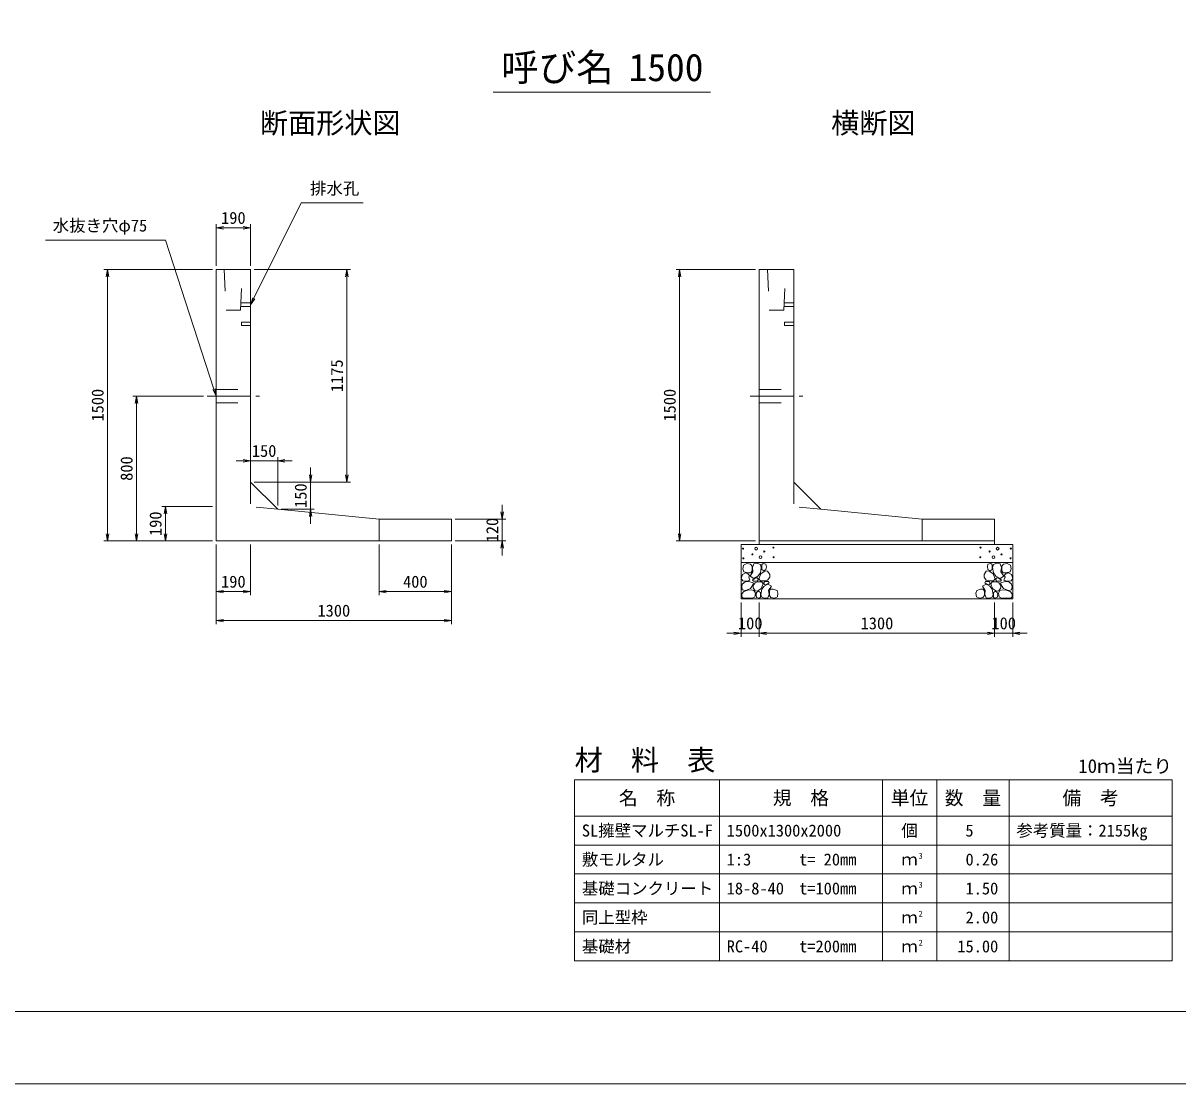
# Model space of a CAD drawing. Units: millimetres at full size, sheet at 1:20. Extents: x 95510 to 112330, y -109759 to -97879.
# Drawn here: x 102714 to 109092, y -109759 to -103898 of the extents above; entities that cross this region are included whole.
import ezdxf
from ezdxf.enums import TextEntityAlignment as Align

# ---------------------------------------------------------------- set-up
doc = ezdxf.new("R2010")
doc.units = ezdxf.units.MM
doc.header["$LTSCALE"] = 20
doc.linetypes.add('CHAIN', pattern=[18.5, 12, -1.5, 3.5, -1.5])
doc.linetypes.add('DASHED_SPACED', pattern=[12, 6, -6])
for name, color, linetype, lineweight in [('D-BMK', 2, 'CHAIN', 13), ('D-DCR-HCHn', 4, 'Continuous', 9), ('D-MTR-FRAM', 7, 'Continuous', 13), ('D-MTR-LINE', 7, 'Continuous', 13), ('D-STR-DIM', 7, 'Continuous', 9), ('D-STR-STRn', 1, 'Continuous', 13), ('D-STR-TXT', 7, 'Continuous', 9), ('D-TTL', 2, 'Continuous', 13), ('D-TTL-TXT', 7, 'Continuous', 13)]:
    doc.layers.add(name, color=color, linetype=linetype, lineweight=lineweight)
doc.layers.add('D-MTR', color=7, linetype='Continuous')
doc.layers.add('D-MTR-TXT', color=7, linetype='Continuous')
doc.styles.add('ＭＳ ゴシック', font='')
doc.styles.get('ＭＳ ゴシック').set_extended_font_data('MS Gothic')

# ---------------------------------------------------------------- blocks, each defined once
blk = doc.blocks.new('open_arrow')
at = {"color": 0, "linetype": 'Continuous', "lineweight": -2}
blk.add_lwpolyline([(7.5, 1.25), (0, 0), (7.5, -1.25)], dxfattribs=at)

msp = doc.modelspace()

# ---------------------------------------------------------------- linework, layer by layer
at = {"layer": 'D-BMK'}
for p, q in [((103730.11, -105958.73), (104020.11, -105958.73)), ((106730.11, -105958.73), (107020.11, -105958.73))]:
    msp.add_line(p, q, dxfattribs=at)
at = {"layer": 'D-DCR-HCHn'}
for points in [[(106731.31, -106887.13), (106710.51, -106882.51), (106692.01, -106891.76), (106689.7, -106912.56), (106694.33, -106928.74), (106717.44, -106935.67), (106733.62, -106935.67), (106740.55, -106924.12), (106740.55, -106898.69)], [(106749.8, -106884.82), (106742.87, -106905.62), (106745.18, -106928.74), (106729, -106954.17), (106749.8, -106965.72), (106772.91, -106954.17), (106786.78, -106935.67), (106791.41, -106905.62), (106786.78, -106889.44), (106772.91, -106882.51)], [(106793.72, -106889.44), (106793.72, -106917.18), (106805.27, -106924.12), (106816.83, -106917.18), (106819.14, -106901), (106816.83, -106887.13), (106800.65, -106882.51)], [(108066.5, -106889.44), (108066.5, -106917.18), (108054.95, -106924.12), (108043.39, -106917.18), (108041.08, -106901), (108043.39, -106887.13), (108059.57, -106882.51)], [(108110.42, -106884.82), (108117.35, -106905.62), (108115.04, -106928.74), (108131.22, -106954.17), (108110.42, -106965.72), (108087.31, -106954.17), (108073.44, -106935.67), (108068.81, -106905.62), (108073.44, -106889.44), (108087.31, -106882.51)], [(108128.91, -106887.13), (108149.71, -106882.51), (108168.21, -106891.76), (108170.52, -106912.56), (108165.9, -106928.74), (108142.78, -106935.67), (108126.6, -106935.67), (108119.67, -106924.12), (108119.67, -106898.69)], [(106687.39, -106944.92), (106680.46, -106965.72), (106689.7, -106979.59), (106712.82, -106981.9), (106728.6, -106975.13), (106722.06, -106958.79), (106726.69, -106949.54), (106717.44, -106940.3), (106703.57, -106935.67)], [(106754.42, -106965.72), (106742.87, -106974.97), (106747.49, -106981.9), (106763.67, -106981.9), (106770.6, -106979.59), (106775.23, -106970.35), (106768.29, -106963.41)], [(106789.09, -106940.3), (106777.54, -106968.03), (106786.78, -106979.59), (106814.52, -106979.59), (106826.08, -106974.97), (106837.64, -106958.79), (106837.64, -106944.92), (106826.08, -106926.43), (106812.21, -106924.12)], [(108071.13, -106940.3), (108082.68, -106968.03), (108073.44, -106979.59), (108045.7, -106979.59), (108034.14, -106974.97), (108022.58, -106958.79), (108022.58, -106944.92), (108034.14, -106926.43), (108048.01, -106924.12)], [(108105.8, -106965.72), (108117.35, -106974.97), (108112.73, -106981.9), (108096.55, -106981.9), (108089.62, -106979.59), (108084.99, -106970.35), (108091.93, -106963.41)], [(108172.83, -106944.92), (108179.76, -106965.72), (108170.52, -106979.59), (108147.4, -106981.9), (108131.62, -106975.13), (108138.16, -106958.79), (108133.53, -106949.54), (108142.78, -106940.3), (108156.65, -106935.67)], [(106731.27, -107021.72), (106748.39, -106996.04), (106746.25, -106989.62), (106722.7, -106983.19), (106701.3, -106985.33), (106686.32, -106998.18), (106684.18, -107013.16), (106686.32, -107028.14), (106703.44, -107032.42)], [(106739.83, -107075.22), (106754.81, -107068.8), (106759.09, -107047.4), (106750.53, -107032.42), (106735.55, -107028.14), (106716.28, -107030.28), (106694.88, -107038.84), (106684.18, -107051.68), (106684.18, -107066.66), (106690.6, -107075.22), (106716.28, -107073.08)], [(106791.19, -107021.72), (106801.89, -106996.04), (106793.33, -106985.33), (106767.65, -106985.33), (106756.95, -106989.62), (106746.25, -107004.6), (106746.25, -107017.44), (106756.95, -107034.56), (106769.79, -107036.7)], [(106827.58, -107073.08), (106834, -107053.82), (106831.86, -107032.42), (106846.84, -107008.88), (106827.58, -106998.18), (106806.17, -107008.88), (106793.33, -107026), (106789.05, -107053.82), (106793.33, -107068.8), (106806.17, -107075.22)], [(106823.3, -106998.18), (106834, -106989.62), (106829.72, -106983.19), (106814.73, -106983.19), (106808.31, -106985.33), (106804.03, -106993.9), (106810.45, -107000.32)], [(106844.7, -107070.94), (106863.96, -107075.22), (106881.08, -107066.66), (106883.22, -107047.4), (106878.94, -107032.42), (106857.54, -107026), (106842.56, -107026), (106836.14, -107036.7), (106836.14, -107060.24)], [(108015.52, -107070.94), (107996.26, -107075.22), (107979.14, -107066.66), (107977, -107047.4), (107981.28, -107032.42), (108002.68, -107026), (108017.66, -107026), (108024.08, -107036.7), (108024.08, -107060.24)], [(108032.64, -107073.08), (108026.22, -107053.82), (108028.36, -107032.42), (108013.38, -107008.88), (108032.64, -106998.18), (108054.05, -107008.88), (108066.89, -107026), (108071.17, -107053.82), (108066.89, -107068.8), (108054.05, -107075.22)], [(108036.92, -106998.18), (108026.22, -106989.62), (108030.5, -106983.19), (108045.49, -106983.19), (108051.91, -106985.33), (108056.19, -106993.9), (108049.77, -107000.32)], [(108069.03, -107021.72), (108058.33, -106996.04), (108066.89, -106985.33), (108092.57, -106985.33), (108103.27, -106989.62), (108113.97, -107004.6), (108113.97, -107017.44), (108103.27, -107034.56), (108090.43, -107036.7)], [(108120.39, -107075.22), (108105.41, -107068.8), (108101.13, -107047.4), (108109.69, -107032.42), (108124.67, -107028.14), (108143.94, -107030.28), (108165.34, -107038.84), (108176.04, -107051.68), (108176.04, -107066.66), (108169.62, -107075.22), (108143.94, -107073.08)], [(108128.96, -107021.72), (108111.83, -106996.04), (108113.97, -106989.62), (108137.52, -106983.19), (108158.92, -106985.33), (108173.9, -106998.18), (108176.04, -107013.16), (108173.9, -107028.14), (108156.78, -107032.42)], [(106786.91, -107068.8), (106786.91, -107043.12), (106776.21, -107036.7), (106765.51, -107043.12), (106763.37, -107058.1), (106765.51, -107070.94), (106780.49, -107075.22)], [(108073.31, -107068.8), (108073.31, -107043.12), (108084.01, -107036.7), (108094.71, -107043.12), (108096.85, -107058.1), (108094.71, -107070.94), (108079.73, -107075.22)]]:
    msp.add_lwpolyline(points, close=True, dxfattribs=at)
for centre, radius in [((106690.84, -106801.3), 3), ((106742.4, -106832.97), 3), ((106763.45, -106801.3), 7.5), ((106786.77, -106848.76), 7.5), ((106807.82, -106817.09), 3), ((106858.24, -106795.25), 3), ((108001.98, -106795.25), 3), ((108052.4, -106817.09), 3), ((108073.45, -106848.76), 7.5), ((108096.77, -106801.3), 7.5), ((108117.82, -106832.97), 3), ((108169.38, -106801.3), 3), ((106691.98, -106854.81), 3), ((106859.38, -106848.76), 3), ((108000.84, -106848.76), 3), ((108168.24, -106854.81), 3)]:
    msp.add_circle(centre, radius, dxfattribs=at)
at = {"layer": 'D-MTR-FRAM'}
for p, q in [((105760.11, -108078.73), (109060.11, -108078.73)), ((105760.11, -108078.73), (105760.11, -109078.73)), ((109060.11, -108078.73), (109060.11, -109078.73)), ((105760.11, -109078.73), (109060.11, -109078.73))]:
    msp.add_line(p, q, dxfattribs=at)
at = {"layer": 'D-MTR-LINE'}
for p, q in [((106560.11, -108078.73), (106560.11, -109078.73)), ((107460.11, -108078.73), (107460.11, -109078.73)), ((107760.11, -108078.73), (107760.11, -109078.73)), ((108160.11, -108078.73), (108160.11, -109078.73)), ((105760.11, -108278.73), (109060.11, -108278.73)), ((105760.11, -108438.73), (109060.11, -108438.73)), ((105760.11, -108598.73), (109060.11, -108598.73)), ((105760.11, -108758.73), (109060.11, -108758.73)), ((105760.11, -108918.73), (109060.11, -108918.73))]:
    msp.add_line(p, q, dxfattribs=at)
at = {"layer": 'D-STR-DIM'}
for p, q in [((103780.11, -105238.73), (103780.11, -105008.73)), ((103780.11, -105028.73), (103970.11, -105028.73)), ((103970.11, -105238.73), (103970.11, -105008.73)), ((103760.11, -105258.73), (103160.11, -105258.73)), ((103180.11, -106758.73), (103180.11, -105258.73)), ((103990.11, -105258.73), (104521.79, -105258.73)), ((104501.79, -106433.52), (104501.79, -105258.73)), ((106760.11, -105258.73), (106320.11, -105258.73)), ((106340.11, -106758.73), (106340.11, -105258.73)), ((103710.11, -105958.73), (103320.11, -105958.73)), ((103340.11, -106758.73), (103340.11, -105958.73)), ((103890.11, -106316.1), (104200.11, -106316.1)), ((103970.11, -106413.52), (103970.11, -106296.1)), ((104120.11, -106563.52), (104120.11, -106296.1)), ((104301.79, -106663.52), (104301.79, -106353.52)), ((103990.11, -106433.52), (104321.79, -106433.52)), ((103990.11, -106433.52), (104521.79, -106433.52)), ((103760.11, -106568.73), (103480.11, -106568.73)), ((103500.11, -106758.73), (103500.11, -106568.73)), ((104140.11, -106583.52), (104321.79, -106583.52)), ((105360.11, -106558.73), (105360.11, -106838.73)), ((105100.11, -106638.73), (105380.11, -106638.73)), ((103760.11, -106758.73), (103160.11, -106758.73)), ((103760.11, -106758.73), (103320.11, -106758.73)), ((103760.11, -106758.73), (103480.11, -106758.73)), ((105100.11, -106758.73), (105380.11, -106758.73)), ((106760.11, -106758.73), (106320.11, -106758.73)), ((103780.11, -106778.73), (103780.11, -107218.73)), ((103780.11, -106778.73), (103780.11, -107058.73)), ((103970.11, -106778.73), (103970.11, -107058.73)), ((104680.11, -106778.73), (104680.11, -107058.73)), ((105080.11, -106778.73), (105080.11, -107218.73)), ((105080.11, -106778.73), (105080.11, -107058.73)), ((103780.11, -107038.73), (103970.11, -107038.73)), ((104680.11, -107038.73), (105080.11, -107038.73)), ((106680.11, -107098.73), (106680.11, -107288.73)), ((106780.11, -107098.73), (106780.11, -107288.73)), ((106780.11, -107098.73), (106780.11, -107288.73)), ((108080.11, -107098.73), (108080.11, -107288.73)), ((108080.11, -107098.73), (108080.11, -107288.73)), ((108180.11, -107098.73), (108180.11, -107288.73)), ((105080.11, -107198.73), (103780.11, -107198.73)), ((106860.11, -107268.73), (106600.11, -107268.73)), ((106780.11, -107268.73), (108080.11, -107268.73)), ((108000.11, -107268.73), (108260.11, -107268.73))]:
    msp.add_line(p, q, dxfattribs=at)
at = {"layer": 'D-STR-STRn'}
for p, q in [((103780.11, -106758.73), (103780.11, -105258.73)), ((103780.11, -105258.73), (103970.11, -105258.73)), ((103970.11, -105258.73), (103970.11, -106433.52)), ((106780.11, -106758.73), (106780.11, -105258.73)), ((106780.11, -105258.73), (106970.11, -105258.73)), ((106970.11, -105258.73), (106970.11, -106433.52)), ((104120.11, -106583.52), (103970.11, -106433.52)), ((107120.11, -106583.52), (106970.11, -106433.52)), ((104120.11, -106583.52), (104680.11, -106638.73)), ((107120.11, -106583.52), (107680.11, -106638.73)), ((104680.11, -106638.73), (105080.11, -106638.73)), ((104680.11, -106758.73), (104680.11, -106638.73)), ((105080.11, -106638.73), (105080.11, -106758.73)), ((107680.11, -106638.73), (108080.11, -106638.73)), ((107680.11, -106758.73), (107680.11, -106638.73)), ((108080.11, -106638.73), (108080.11, -106758.73)), ((105080.11, -106758.73), (103780.11, -106758.73)), ((108080.11, -106758.73), (106780.11, -106758.73)), ((106780.11, -106758.73), (106780.11, -106778.73)), ((108080.11, -106758.73), (108080.11, -106778.73)), ((106680.11, -107078.73), (106680.11, -106778.73)), ((106680.11, -106778.73), (108180.11, -106778.73)), ((108180.11, -106778.73), (108180.11, -107078.73)), ((106680.11, -106878.73), (108180.11, -106878.73)), ((106680.11, -107078.73), (108180.11, -107078.73))]:
    msp.add_line(p, q, dxfattribs=at)
at = {"layer": 'D-STR-STRn', "linetype": 'DASHED_SPACED'}
for p, q in [((103825.11, -105258.73), (103835.11, -105483.73)), ((103915.11, -105483.73), (103925.11, -105258.73)), ((106825.11, -105258.73), (106835.11, -105483.73)), ((106915.11, -105483.73), (106925.11, -105258.73)), ((103835.11, -105483.73), (103915.11, -105483.73)), ((103916, -105463.73), (103970.11, -105463.73)), ((103916.89, -105443.73), (103970.11, -105443.73)), ((106835.11, -105483.73), (106915.11, -105483.73)), ((106916, -105463.73), (106970.11, -105463.73)), ((106916.89, -105443.73), (106970.11, -105443.73)), ((103780.11, -105921.23), (103970.11, -105921.23)), ((106780.11, -105921.23), (106970.11, -105921.23)), ((103780.11, -105996.23), (103970.11, -105996.23)), ((106780.11, -105996.23), (106970.11, -105996.23))]:
    msp.add_line(p, q, dxfattribs=at)
at = {"layer": 'D-STR-STRn', "color": 2, "linetype": 'DASHED_SPACED'}
for p, q in [((103970.11, -106433.52), (103970.11, -106568.73)), ((106970.11, -106433.52), (106970.11, -106568.73)), ((104120.11, -106583.52), (103970.11, -106568.73)), ((107120.11, -106583.52), (106970.11, -106568.73))]:
    msp.add_line(p, q, dxfattribs=at)
at = {"layer": 'D-STR-STRn', "linetype": 'DASHED_SPACED'}
for points in [[(103970.11, -105549.23), (103920.11, -105549.23), (103920.11, -105568.23), (103970.11, -105568.23)], [(106970.11, -105549.23), (106920.11, -105549.23), (106920.11, -105568.23), (106970.11, -105568.23)]]:
    msp.add_lwpolyline(points, dxfattribs=at)
at = {"layer": 'D-STR-TXT'}
for p, q in [((104250.11, -104891.51), (104592.29, -104891.51)), ((103500.11, -105096.51), (102837.93, -105096.51))]:
    msp.add_line(p, q, dxfattribs=at)
for points in [[(103970.11, -105453.73), (103987.94, -105417.92), (104250.11, -104891.51)], [(103780.11, -105958.73), (103767.76, -105920.68), (103500.11, -105096.51)]]:
    msp.add_lwpolyline(points, dxfattribs=at)
at = {"layer": 'D-TTL'}
for points in [[(95510.11, -109758.73), (112330.11, -109758.73), (112330.11, -97878.73), (95510.11, -97878.73)], [(95910.11, -109358.73), (111930.11, -109358.73), (111930.11, -98278.73), (95910.11, -98278.73)]]:
    msp.add_lwpolyline(points, close=True, dxfattribs=at)
at = {"layer": 'D-TTL-TXT'}
msp.add_line((105310.11, -104278.73), (106510.11, -104278.73), dxfattribs=at)

# ---------------------------------------------------------------- block references
at = {"layer": 'D-STR-DIM', "xscale": 5.33, "yscale": 5.33}
for p in [(103780.11, -105028.73), (104120.11, -106316.1), (103780.11, -107038.73), (104680.11, -107038.73), (103780.11, -107198.73), (106780.11, -107268.73), (106780.11, -107268.73), (108180.11, -107268.73)]:
    msp.add_blockref('open_arrow', p, dxfattribs=at)
for p, rotation in [((103970.11, -105028.73), 180), ((103180.11, -105258.73), 270), ((104501.79, -105258.73), 270), ((106340.11, -105258.73), 270), ((103340.11, -105958.73), 270), ((103970.11, -106316.1), 180), ((104301.79, -106433.52), 90), ((104501.79, -106433.52), 90), ((103500.11, -106568.73), 270), ((104301.79, -106583.52), 270), ((105360.11, -106638.73), 90), ((103180.11, -106758.73), 90), ((103340.11, -106758.73), 90), ((103500.11, -106758.73), 90), ((105360.11, -106758.73), 270), ((106340.11, -106758.73), 90), ((103970.11, -107038.73), 180), ((105080.11, -107038.73), 180), ((105080.11, -107198.73), 180), ((106680.11, -107268.73), 180), ((108080.11, -107268.73), 180), ((108080.11, -107268.73), 180)]:
    msp.add_blockref('open_arrow', p, dxfattribs=dict(at, rotation=rotation))
at = {"layer": 'D-STR-TXT', "xscale": 5.33, "yscale": 5.33}
for p, rotation in [((103970.11, -105453.73), 63.5), ((103780.11, -105958.73), 108)]:
    msp.add_blockref('open_arrow', p, dxfattribs=dict(at, rotation=rotation))

# ---------------------------------------------------------------- texts
at = {"layer": 'D-MTR', "style": 'ＭＳ ゴシック'}
msp.add_text('材\u3000料\u3000表', height=113.9, dxfattribs=at).set_placement((105760.11, -108060.58), align=Align.BOTTOM_LEFT)
msp.add_text('10ｍ当たり', height=75.95, dxfattribs=at).set_placement((109060.11, -108063.29), align=Align.BOTTOM_RIGHT)
at = {"layer": 'D-MTR-TXT', "style": 'ＭＳ ゴシック'}
for s, height, p in [('名\u3000称', 75.95, (106160.11, -108178.73)), ('規\u3000格', 75.95, (107010.11, -108178.73)), ('単位', 75.95, (107610.11, -108178.73)), ('数\u3000量', 75.95, (107960.11, -108178.73)), ('備\u3000考', 75.95, (108610.11, -108178.73)), ('個', 66.46, (107610.11, -108358.73)), ('ｍ', 66.46, (107610.11, -108518.73)), ('ｍ', 66.46, (107610.11, -108678.73)), ('ｍ', 66.46, (107610.11, -108838.73)), ('ｍ', 66.46, (107610.11, -108998.73))]:
    msp.add_text(s, height=height, dxfattribs=at).set_placement(p, align=Align.MIDDLE_CENTER)
for s, p in [('SL擁壁マルチSL-F', (105800.11, -108358.73)), ('1500x1300x2000', (106600.11, -108358.73)), ('参考質量：2155kg', (108200.11, -108358.73)), ('敷モルタル', (105800.11, -108518.73)), ('1:3', (106600.11, -108518.73)), ('t= 20mm', (107000.11, -108518.73)), ('基礎コンクリート', (105800.11, -108678.73)), ('18-8-40', (106600.11, -108678.73)), ('t=100mm', (107000.11, -108678.73)), ('同上型枠', (105800.11, -108838.73)), ('基礎材', (105800.11, -108998.73)), ('RC-40', (106600.11, -108998.73)), ('t=200mm', (107000.11, -108998.73))]:
    msp.add_text(s, height=66.46, dxfattribs=at).set_placement(p, align=Align.MIDDLE_LEFT)
for s, p in [('5', (107963.66, -108358.73)), ('0.26', (108100.11, -108518.73)), ('1.50', (108100.11, -108678.73)), ('2.00', (108100.11, -108838.73)), ('15.00', (108100.11, -108998.73))]:
    msp.add_text(s, height=66.46, dxfattribs=at).set_placement(p, align=Align.MIDDLE_RIGHT)
for s, p in [('3', (107660.11, -108525.1)), ('3', (107660.11, -108685.1)), ('2', (107660.11, -108845.1)), ('2', (107660.11, -109005.1))]:
    msp.add_text(s, height=33.23, dxfattribs=at).set_placement(p, align=Align.BOTTOM_LEFT)
at = {"layer": 'D-STR-DIM', "style": 'ＭＳ ゴシック'}
for s, p in [('190', (103875.11, -104973.73)), ('150', (104045.11, -106261.1)), ('190', (103875.11, -106983.73)), ('400', (104880.11, -106983.73)), ('1300', (104430.11, -107143.73)), ('100', (106730.11, -107213.73)), ('1300', (107430.11, -107213.73)), ('100', (108130.11, -107213.73))]:
    msp.add_text(s, height=66.46, dxfattribs=at).set_placement(p, align=Align.MIDDLE_CENTER)
for s, p in [('1175', (104446.79, -105846.12)), ('1500', (103125.11, -106008.73)), ('1500', (106285.11, -106008.73)), ('800', (103285.11, -106358.73)), ('150', (104246.79, -106508.52)), ('190', (103445.11, -106663.73)), ('120', (105305.11, -106698.73))]:
    msp.add_text(s, height=66.46, rotation=90, dxfattribs=at).set_placement(p, align=Align.MIDDLE_CENTER)
at = {"layer": 'D-STR-TXT', "style": 'ＭＳ ゴシック'}
for s, p in [('排水孔', (104298.83, -104864.26)), ('水抜き穴φ75', (102877.51, -105069.26))]:
    msp.add_text(s, height=66.46, dxfattribs=at).set_placement(p, align=Align.BOTTOM_LEFT)
at = {"layer": 'D-TTL-TXT', "style": 'ＭＳ ゴシック'}
for s, height, p in [('呼び名', 151.9, (105665.11, -104263.73)), ('1500', 151.9, (106265.11, -104263.73)), ('断面形状図', 113.9, (104410.11, -104540.58)), ('横断図', 113.9, (107410.11, -104540.58))]:
    msp.add_text(s, height=height, dxfattribs=at).set_placement(p, align=Align.BOTTOM_CENTER)

doc.saveas('drawing.dxf')
